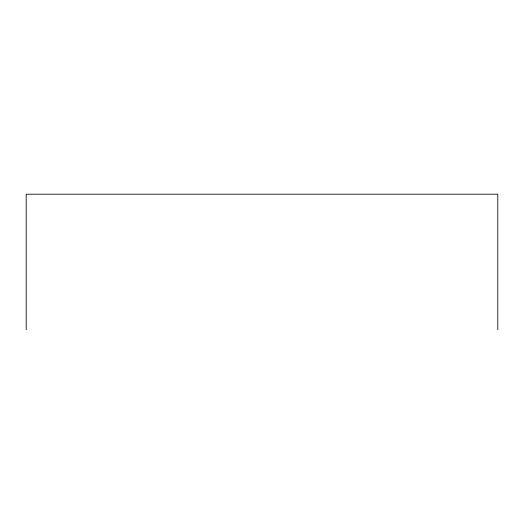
<?xml version="1.0" encoding="UTF-8"?>
<svg xmlns="http://www.w3.org/2000/svg" width="524" height="524" viewBox="0 0 524 524"><rect width="100%" height="100%" fill="white"/><g stroke="black" fill="none" stroke-linecap="round" stroke-linejoin="round"><path stroke-width="0.79" d="M497.8 329.786L497.8 194.214L26.2 194.214L26.2 329.786"/></g></svg>
